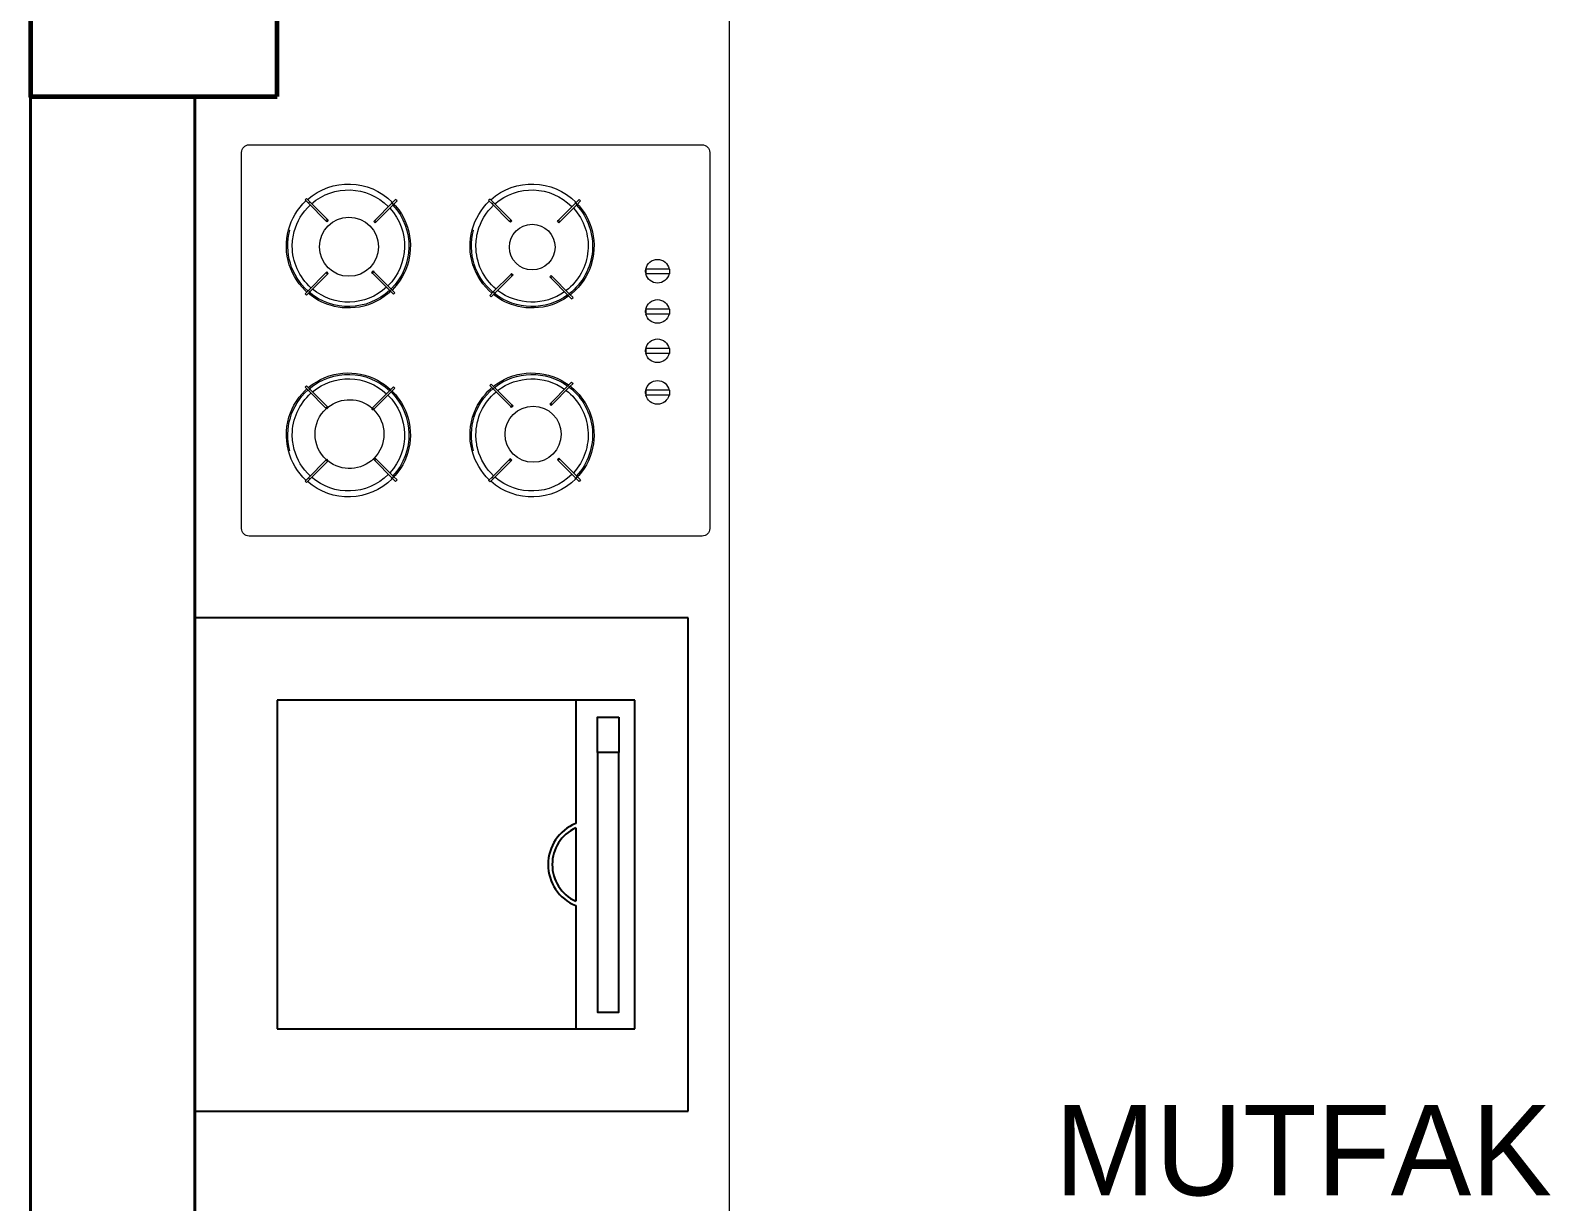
# Model space of a CAD drawing. Header units: millimetres. Extents: x 1393 to 3101, y -2944 to -480.
# Drawn here: x 1487.1 to 1671.9, y -964.2 to -821.8 of the extents above; entities that cross this region are included whole.
import ezdxf

# ---------------------------------------------------------------- set-up
doc = ezdxf.new("R2010")
doc.units = ezdxf.units.MM
doc.layers.add('14_ISLAK_MEKAN_TEFRİŞ', color=134, linetype='Continuous')
for name, color, linetype, lineweight in [('DUVAR', 7, 'Continuous', 40), ('kolon', 1, 'Continuous', 40), ('TEFRİŞ_İÇ', 224, 'Continuous', 13), ('yazı', 253, 'Continuous', 20)]:
    doc.layers.add(name, color=color, linetype=linetype, lineweight=lineweight)
doc.styles.get("Standard").update_dxf_attribs({"font": 'EtrFont'})

# ---------------------------------------------------------------- blocks, each defined once
blk = doc.blocks.new('bb16')
at = {"layer": '14_ISLAK_MEKAN_TEFRİŞ'}
for p, q in [((1484.163323, -291.899922), (1424.163323, -291.899922)), ((1424.163323, -291.899922), (1424.163323, -351.899922)), ((1484.163323, -351.899922), (1484.163323, -291.899922)), ((1474.163323, -298.404103), (1434.163323, -298.404103)), ((1434.163323, -298.404103), (1434.163323, -341.899922)), ((1474.163323, -341.899922), (1474.163323, -298.404103)), ((1434.163323, -341.899922), (1474.163323, -341.899922)), ((1424.163323, -351.899922), (1484.163323, -351.899922))]:
    blk.add_line(p, q, dxfattribs=at)
at = {"layer": '14_ISLAK_MEKAN_TEFRİŞ', "flags": 128}
for points in [[(1436.226767, -300.361247), (1440.519435, -300.361247), (1440.519435, -302.925033), (1436.226767, -302.925033)], [(1440.519435, -302.925033), (1472.107357, -302.925033), (1472.107357, -300.361247), (1440.519435, -300.361247)]]:
    blk.add_lwpolyline(points, close=True, dxfattribs=at)
for points in [[(1434.163323, -305.593546), (1449.163323, -305.593546)], [(1449.708522, -305.593546), (1458.618125, -305.593546)], [(1459.163323, -305.593546), (1474.163323, -305.593546)]]:
    blk.add_lwpolyline(points, dxfattribs=at)
at = {"layer": '14_ISLAK_MEKAN_TEFRİŞ'}
for radius, start, end in [(5.404744, 202.314558, 337.685442), (4.904744, 204.733473, 335.266527)]:
    blk.add_arc((1454.163323, -303.541412), radius, start, end, dxfattribs=at)
blk = doc.blocks.new('CG_Lux_60_4G_AI_AL')
at = {"layer": 'TEFRİŞ_İÇ', "linetype": 'Continuous'}
for p, q in [((373.9999, 305.9999), (314.9999, 305.9999)), ((313.9999, 304.9999), (313.9999, 255.9999)), ((374.9999, 255.9999), (374.9999, 304.9999)), ((322.45395, 299.00396), (322.27259, 298.82259)), ((322.71149, 298.38369), (322.27259, 298.82259)), ((322.89285, 298.56506), (322.45395, 299.00396)), ((322.89285, 298.56506), (322.71149, 298.38369)), ((322.71149, 298.38369), (325.0014, 296.09378)), ((322.89285, 298.56506), (325.18276, 296.27514)), ((333.63909, 298.42473), (331.34918, 296.13482)), ((333.82045, 298.24337), (331.53054, 295.95345)), ((333.63821, 298.52358), (333.50219, 298.38756)), ((333.68759, 298.47377), (333.63821, 298.52358)), ((333.63909, 298.42473), (334.07799, 298.86363)), ((333.82045, 298.24337), (333.63909, 298.42473)), ((333.82045, 298.24337), (334.25935, 298.68227)), ((334.25935, 298.68227), (334.07799, 298.86363)), ((346.37804, 298.9373), (346.19668, 298.75594)), ((346.63557, 298.31704), (346.19668, 298.75594)), ((346.81694, 298.4984), (346.37804, 298.9373)), ((346.81694, 298.4984), (346.63557, 298.31704)), ((346.63557, 298.31704), (348.92549, 296.02713)), ((346.81694, 298.4984), (349.10685, 296.20849)), ((357.56318, 298.42473), (355.27326, 296.13482)), ((357.74454, 298.24337), (355.45463, 295.95345)), ((357.56229, 298.52358), (357.42627, 298.38756)), ((357.61168, 298.47377), (357.56229, 298.52358)), ((357.56318, 298.42473), (358.00207, 298.86363)), ((357.74454, 298.24337), (357.56318, 298.42473)), ((357.74454, 298.24337), (358.18344, 298.68227)), ((358.18344, 298.68227), (358.00207, 298.86363)), ((325.18276, 296.27514), (325.0014, 296.09378)), ((325.11113, 295.98406), (325.0014, 296.09378)), ((325.29249, 296.16542), (325.11113, 295.98406)), ((325.29249, 296.16542), (325.18276, 296.27514)), ((331.23945, 296.02509), (331.34918, 296.13482)), ((331.42081, 295.84373), (331.23945, 296.02509)), ((331.53054, 295.95345), (331.34918, 296.13482)), ((331.42081, 295.84373), (331.53054, 295.95345)), ((349.10685, 296.20849), (348.92549, 296.02713)), ((349.03521, 295.9174), (348.92549, 296.02713)), ((349.21658, 296.09876), (349.03521, 295.9174)), ((349.21658, 296.09876), (349.10685, 296.20849)), ((355.16354, 296.02509), (355.27326, 296.13482)), ((355.3449, 295.84373), (355.16354, 296.02509)), ((355.45463, 295.95345), (355.27326, 296.13482)), ((355.3449, 295.84373), (355.45463, 295.95345)), ((322.71149, 287.02675), (325.0014, 289.31666)), ((325.11113, 289.42639), (325.0014, 289.31666)), ((325.18276, 289.1353), (325.0014, 289.31666)), ((325.29249, 289.24502), (325.11113, 289.42639)), ((325.29249, 289.24502), (325.18276, 289.1353)), ((330.95632, 289.37673), (331.13768, 289.55809)), ((330.95632, 289.37673), (331.06604, 289.26701)), ((331.06604, 289.26701), (331.24741, 289.44837)), ((333.35596, 286.97709), (331.06604, 289.26701)), ((331.13768, 289.55809), (331.24741, 289.44837)), ((333.53732, 287.15846), (331.24741, 289.44837)), ((349.19362, 289.21948), (349.0839, 289.10976)), ((349.19362, 289.21948), (349.37498, 289.03812)), ((322.89285, 286.84539), (325.18276, 289.1353)), ((346.79398, 286.81985), (349.0839, 289.10976)), ((346.97535, 286.63848), (349.26526, 288.9284)), ((349.0839, 289.10976), (349.26526, 288.9284)), ((349.37498, 289.03812), (349.26526, 288.9284)), ((354.16942, 288.77684), (354.35078, 288.9582)), ((354.16942, 288.77684), (354.27915, 288.66711)), ((354.27915, 288.66711), (354.46051, 288.84847)), ((356.56906, 286.3772), (354.27915, 288.66711)), ((354.35078, 288.9582), (354.46051, 288.84847)), ((356.75042, 286.55856), (354.46051, 288.84847)), ((366.66385, 286.98874), (366.66385, 287.60614)), ((369.75078, 286.98874), (369.75078, 287.60614)), ((322.71149, 287.02675), (322.27259, 286.58785)), ((322.45395, 286.40649), (322.27259, 286.58785)), ((322.89285, 286.84539), (322.45395, 286.40649)), ((322.89285, 286.84539), (322.71149, 287.02675)), ((333.35596, 286.97709), (333.53732, 287.15846)), ((333.35596, 286.97709), (333.79486, 286.53819)), ((333.53732, 287.15846), (333.97622, 286.71956)), ((333.79486, 286.53819), (333.97622, 286.71956)), ((346.79398, 286.81985), (346.35508, 286.38095)), ((346.35508, 286.38095), (346.53645, 286.19958)), ((346.97535, 286.63848), (346.53645, 286.19958)), ((346.79398, 286.81985), (346.97535, 286.63848)), ((356.56906, 286.3772), (356.75042, 286.55856)), ((356.56906, 286.3772), (357.00796, 285.9383)), ((356.75042, 286.55856), (357.18932, 286.11966)), ((357.00796, 285.9383), (357.18932, 286.11966)), ((366.66385, 281.56135), (366.66385, 282.17875)), ((369.75078, 281.56135), (369.75078, 282.17875)), ((366.66385, 276.43381), (366.66385, 277.05121)), ((369.75078, 276.43381), (369.75078, 277.05121)), ((322.45395, 274.59332), (322.27259, 274.41196)), ((322.71149, 273.97306), (322.27259, 274.41196)), ((322.89285, 274.15442), (322.45395, 274.59332)), ((322.89285, 274.15442), (322.71149, 273.97306)), ((322.71149, 273.97306), (325.0014, 271.68315)), ((322.89285, 274.15442), (325.18276, 271.86451)), ((333.35596, 274.02272), (331.06604, 271.7328)), ((333.53732, 273.84135), (331.24741, 271.55144)), ((333.35596, 274.02272), (333.79486, 274.46162)), ((333.35596, 274.02272), (333.53732, 273.84135)), ((333.53732, 273.84135), (333.97622, 274.28025)), ((333.79486, 274.46162), (333.97622, 274.28025)), ((346.35508, 274.61886), (346.53645, 274.80022)), ((346.79398, 274.17996), (346.35508, 274.61886)), ((346.97535, 274.36132), (346.53645, 274.80022)), ((346.79398, 274.17996), (346.97535, 274.36132)), ((346.79398, 274.17996), (349.0839, 271.89005)), ((346.97535, 274.36132), (349.26526, 272.07141)), ((356.56906, 274.62261), (354.27915, 272.3327)), ((356.75042, 274.44125), (354.46051, 272.15133)), ((356.56906, 274.62261), (357.00796, 275.06151)), ((356.56906, 274.62261), (356.75042, 274.44125)), ((356.75042, 274.44125), (357.18932, 274.88015)), ((357.00796, 275.06151), (357.18932, 274.88015)), ((325.18276, 271.86451), (325.0014, 271.68315)), ((325.11113, 271.57342), (325.0014, 271.68315)), ((325.29249, 271.75479), (325.11113, 271.57342)), ((325.29249, 271.75479), (325.18276, 271.86451)), ((330.95632, 271.62308), (331.06604, 271.7328)), ((330.95632, 271.62308), (331.13768, 271.44172)), ((331.06604, 271.7328), (331.24741, 271.55144)), ((331.13768, 271.44172), (331.24741, 271.55144)), ((349.0839, 271.89005), (349.26526, 272.07141)), ((349.19362, 271.78032), (349.0839, 271.89005)), ((349.19362, 271.78032), (349.37498, 271.96169)), ((349.37498, 271.96169), (349.26526, 272.07141)), ((354.16942, 272.22297), (354.27915, 272.3327)), ((354.16942, 272.22297), (354.35078, 272.04161)), ((354.27915, 272.3327), (354.46051, 272.15133)), ((354.35078, 272.04161), (354.46051, 272.15133)), ((366.66385, 271.18634), (366.66385, 271.80374)), ((369.75078, 271.18634), (369.75078, 271.80374)), ((322.71149, 262.61611), (325.0014, 264.90603)), ((322.89285, 262.43475), (325.18276, 264.72466)), ((325.11113, 265.01575), (325.0014, 264.90603)), ((325.18276, 264.72466), (325.0014, 264.90603)), ((325.29249, 264.83439), (325.11113, 265.01575)), ((325.29249, 264.83439), (325.18276, 264.72466)), ((331.42081, 265.15608), (331.23945, 264.97471)), ((331.23945, 264.97471), (331.34918, 264.86499)), ((331.53054, 265.04635), (331.34918, 264.86499)), ((333.63909, 262.57508), (331.34918, 264.86499)), ((331.42081, 265.15608), (331.53054, 265.04635)), ((333.82045, 262.75644), (331.53054, 265.04635)), ((346.63557, 262.68277), (348.92549, 264.97268)), ((346.81694, 262.50141), (349.10685, 264.79132)), ((349.03521, 265.08241), (348.92549, 264.97268)), ((349.10685, 264.79132), (348.92549, 264.97268)), ((349.21658, 264.90104), (349.03521, 265.08241)), ((349.21658, 264.90104), (349.10685, 264.79132)), ((355.3449, 265.15608), (355.16354, 264.97471)), ((355.16354, 264.97471), (355.27326, 264.86499)), ((355.45463, 265.04635), (355.27326, 264.86499)), ((357.56318, 262.57508), (355.27326, 264.86499)), ((355.3449, 265.15608), (355.45463, 265.04635)), ((357.74454, 262.75644), (355.45463, 265.04635)), ((322.71149, 262.61611), (322.27259, 262.17722)), ((322.45395, 261.99585), (322.27259, 262.17722)), ((322.89285, 262.43475), (322.45395, 261.99585)), ((322.89285, 262.43475), (322.71149, 262.61611)), ((333.50219, 262.61225), (333.63821, 262.47622)), ((333.63821, 262.47622), (333.68776, 262.52621)), ((333.82045, 262.75644), (333.63909, 262.57508)), ((333.63909, 262.57508), (334.07799, 262.13618)), ((333.82045, 262.75644), (334.25935, 262.31754)), ((334.25935, 262.31754), (334.07799, 262.13618)), ((346.63557, 262.68277), (346.19668, 262.24387)), ((346.37804, 262.06251), (346.19668, 262.24387)), ((346.81694, 262.50141), (346.37804, 262.06251)), ((346.81694, 262.50141), (346.63557, 262.68277)), ((357.42627, 262.61225), (357.56229, 262.47622)), ((357.56229, 262.47622), (357.61185, 262.52621)), ((357.74454, 262.75644), (357.56318, 262.57508)), ((357.56318, 262.57508), (358.00207, 262.13618)), ((357.74454, 262.75644), (358.18344, 262.31754)), ((358.18344, 262.31754), (358.00207, 262.13618)), ((314.9999, 254.9999), (373.9999, 254.9999))]:
    blk.add_line(p, q, dxfattribs=at)
at = {"layer": 'TEFRİŞ_İÇ', "linetype": 'Continuous', "flags": 128}
for points in [[(333.61823, 287.07779), (333.62952, 287.08903), (333.83598, 287.30257), (334.05644, 287.54907), (334.28785, 287.83139), (334.55934, 288.19929), (334.83341, 288.62101), (335.10198, 289.09981), (335.35554, 289.63789), (335.54039, 290.11152), (335.70276, 290.62295), (335.83637, 291.17056), (335.93487, 291.75159), (335.99212, 292.36205), (336.0042, 292.88949), (335.98081, 293.43004), (335.91959, 293.97949), (335.81882, 294.5332), (335.67751, 295.08618), (335.49547, 295.63329), (335.27334, 296.16939), (335.01259, 296.68946), (334.71547, 297.18883), (334.38493, 297.66329), (334.02451, 298.10919), (333.86424, 298.28823)], [(356.84765, 286.46301), (356.9774, 286.56736), (357.34968, 286.89272), (357.55361, 287.08903), (357.76007, 287.30257), (357.98052, 287.54907), (358.21194, 287.83139), (358.48342, 288.19929), (358.7575, 288.62101), (359.02606, 289.09981), (359.27963, 289.63789), (359.46448, 290.11152), (359.62685, 290.62295), (359.76046, 291.17056), (359.85896, 291.75159), (359.91621, 292.36205), (359.92829, 292.88949), (359.90489, 293.43004), (359.84368, 293.97949), (359.74291, 294.5332), (359.6016, 295.08618), (359.41956, 295.63329), (359.19743, 296.16939), (358.93668, 296.68946), (358.63955, 297.18883), (358.30902, 297.66329), (357.9486, 298.10919), (357.78833, 298.28823)], [(320.12124, 294.90172), (319.97867, 294.26907), (319.88708, 293.62486), (319.84765, 292.97686), (319.86008, 292.33298), (319.92251, 291.70097), (320.03171, 291.08806), (320.1832, 290.50069), (320.37152, 289.94421), (320.59053, 289.42285), (320.8337, 288.93957), (321.16156, 288.39162), (321.50428, 287.90693), (321.85026, 287.48431), (322.18922, 287.12089), (322.50494, 286.81935)], [(320.30705, 294.85194), (320.12124, 294.90172)], [(344.04533, 294.90172), (343.90275, 294.26907), (343.81116, 293.62486), (343.77174, 292.97686), (343.78416, 292.33298), (343.8466, 291.70097), (343.9558, 291.08806), (344.10729, 290.50069), (344.29561, 289.94421), (344.51462, 289.42285), (344.75779, 288.93957), (345.08565, 288.39162), (345.42837, 287.90693), (345.77435, 287.48431), (346.11331, 287.12089), (346.43649, 286.81261), (346.62799, 286.64519)], [(344.23114, 294.85194), (344.04533, 294.90172)], [(369.75078, 287.60614), (367.178336, 287.60614), (366.66385, 287.60614)], [(322.70253, 286.64635), (322.81257, 286.55478), (323.08396, 286.34247), (323.34139, 286.15756), (323.79196, 285.86865), (324.29136, 285.59468), (324.83827, 285.34432), (325.42971, 285.12639), (326.0609, 284.94937), (326.61258, 284.83867), (327.18271, 284.76552), (327.76597, 284.73289), (328.35659, 284.74284), (328.94022, 284.79532), (329.48383, 284.88308), (330.08049, 285.02408), (330.64549, 285.20302), (331.19303, 285.42165), (331.71755, 285.67664), (332.21417, 285.96369), (332.64893, 286.25607), (333.05331, 286.56736), (333.42559, 286.89272), (333.43331, 286.8999)], [(346.82699, 286.48203), (347.00805, 286.34247), (347.26548, 286.15756), (347.71604, 285.86865), (348.21544, 285.59468), (348.76236, 285.34432), (349.3538, 285.12639), (349.98498, 284.94937), (350.53667, 284.83867), (351.1068, 284.76552), (351.69006, 284.73289), (352.28068, 284.74284), (352.86431, 284.79532), (353.40792, 284.88308), (354.00457, 285.02408), (354.56958, 285.20302), (355.11711, 285.42165), (355.64164, 285.67664), (356.13826, 285.96369), (356.57301, 286.25607), (356.64136, 286.30586)], [(366.67626, 286.98874), (366.66385, 286.98874)], [(369.75078, 286.98874), (367.17834, 286.98874), (366.67626, 286.98874)], [(369.75078, 282.17875), (367.178336, 282.17875), (366.66385, 282.17875)], [(366.67626, 281.56135), (366.66385, 281.56135)], [(369.75078, 281.56135), (367.17834, 281.56135), (366.67626, 281.56135)], [(333.43358, 274.09966), (333.04806, 274.43676), (332.5909, 274.78517), (332.10209, 275.10506), (331.58563, 275.39175), (331.05395, 275.63811), (330.53929, 275.83393), (329.95207, 276.01013), (329.37329, 276.13767), (328.7898, 276.2221), (328.20805, 276.26354), (327.63444, 276.26325), (327.11174, 276.22743), (326.60588, 276.16003), (326.1208, 276.0644), (325.84604, 275.99636), (325.56047, 275.91466), (325.2463, 275.81141), (324.90473, 275.68262), (324.48566, 275.49975), (324.03745, 275.27156), (323.56547, 274.9912), (323.07683, 274.65199), (322.69835, 274.34991)], [(356.64118, 274.69407), (356.51499, 274.78517), (356.02618, 275.10506), (355.50971, 275.39175), (354.97803, 275.63811), (354.46337, 275.83393), (353.87615, 276.01013), (353.29738, 276.13767), (352.71388, 276.2221), (352.13214, 276.26354), (351.55852, 276.26325), (351.03583, 276.22743), (350.52997, 276.16003), (350.04489, 276.0644), (349.77012, 275.99636), (349.48456, 275.91466), (349.17039, 275.81141), (348.82882, 275.68262), (348.40975, 275.49975), (347.96154, 275.27156), (347.48955, 274.9912), (347.00092, 274.65199), (346.82558, 274.51666)], [(369.75078, 277.05121), (367.178336, 277.05121), (366.66385, 277.05121)], [(366.67626, 276.43381), (366.66385, 276.43381)], [(369.75078, 276.43381), (367.17834, 276.43381), (366.67626, 276.43381)], [(322.50718, 274.18248), (322.2836, 273.97251), (321.89409, 273.56507), (321.51826, 273.11114), (321.16346, 272.61109), (320.88928, 272.16035), (320.63926, 271.68052), (320.41755, 271.17407), (320.22797, 270.64417), (320.07385, 270.09462), (319.95794, 269.52978), (319.88227, 268.95445), (319.84805, 268.37367), (319.85568, 267.79264), (319.90471, 267.21649), (319.99389, 266.65012), (320.12124, 266.09809)], [(333.8646, 262.71197), (334.07801, 262.95283), (334.47943, 263.46494), (334.83757, 264.00641), (335.14876, 264.57024), (335.41069, 265.14879), (335.62257, 265.73419), (335.78507, 266.31862), (335.90021, 266.8947), (335.97123, 267.45571), (336.00227, 267.99583), (335.99231, 268.6343), (335.93786, 269.22542), (335.84954, 269.7644), (335.7377, 270.24862), (335.61196, 270.67718), (335.48092, 271.05056), (335.35204, 271.37012), (335.22156, 271.65897), (334.97581, 272.13445), (334.6803, 272.62142), (334.33184, 273.11169), (333.9286, 273.59614), (333.61989, 273.92037)], [(346.62387, 274.35113), (346.60401, 274.33424), (346.20769, 273.97251), (345.81817, 273.56507), (345.44235, 273.11114), (345.08754, 272.61109), (344.81336, 272.16035), (344.56335, 271.68052), (344.34164, 271.17407), (344.15205, 270.64417), (343.99794, 270.09462), (343.88203, 269.52978), (343.80636, 268.95445), (343.77214, 268.37367), (343.77977, 267.79264), (343.82879, 267.21649), (343.91797, 266.65012), (344.04533, 266.09809)], [(357.78869, 262.71197), (358.0021, 262.95283), (358.40352, 263.46494), (358.76166, 264.00641), (359.07284, 264.57024), (359.33478, 265.14879), (359.54666, 265.73419), (359.70915, 266.31862), (359.8243, 266.8947), (359.89531, 267.45571), (359.92636, 267.99583), (359.9164, 268.6343), (359.86194, 269.22542), (359.77362, 269.7644), (359.66178, 270.24862), (359.53604, 270.67718), (359.405, 271.05056), (359.27613, 271.37012), (359.14564, 271.65897), (358.89989, 272.13445), (358.60439, 272.62142), (358.25593, 273.11169), (357.85269, 273.59614), (357.39458, 274.06504), (356.97215, 274.43676), (356.84716, 274.53718)], [(369.75078, 271.80374), (367.178336, 271.80374), (366.66385, 271.80374)], [(366.67626, 271.18634), (366.66385, 271.18634)], [(369.75078, 271.18634), (367.17834, 271.18634), (366.67626, 271.18634)], [(320.12124, 266.09809), (320.30705, 266.14787)], [(344.04533, 266.09809), (344.23114, 266.14787)]]:
    blk.add_lwpolyline(points, dxfattribs=at)
at = {"layer": 'TEFRİŞ_İÇ', "linetype": 'Continuous'}
for centre, radius, start, end in [((314.999903, 304.999904), 1, 90, 180), ((373.999903, 304.999904), 1, 0, 90), ((327.925265, 292.810641), 8.079322, 45, 131.377058), ((327.925265, 292.810641), 7.309862, 45, 130.995103), ((351.849351, 292.810641), 8.079322, 45, 131.711914), ((351.849351, 292.810641), 7.309862, 45, 131.365356), ((327.925265, 292.810641), 8.079322, 133.198089, 165.000175), ((327.925265, 292.810641), 7.309862, 133.008342, 164.999669), ((328.06584, 292.705221), 4.488512, 45, 128.788208), ((327.925265, 292.810641), 7.309862, 314.777581, 42.435997), ((327.925265, 292.810641), 7.309862, 44.447225, 45), ((327.925265, 292.810641), 7.886957, 314.793856, 42.623719), ((327.925265, 292.810641), 7.886957, 44.487672, 45), ((351.849351, 292.810641), 8.079322, 133.532469, 165.000175), ((351.849351, 292.810641), 7.309862, 133.377956, 164.999669), ((351.849351, 292.810641), 7.309862, 307.490678, 42.435997), ((351.849351, 292.810641), 7.886957, 308.042967, 42.623719), ((351.849351, 292.810641), 7.309862, 44.447225, 45), ((351.849351, 292.810641), 7.886957, 44.487672, 45), ((328.06584, 292.705221), 4.488512, 132.073142, 227.926858), ((328.06584, 292.705221), 4.488512, 314.320442, 45), ((351.99447, 292.721122), 3.655921, 0, 359.999427), ((327.925265, 292.810641), 7.886957, 165, 227.929886), ((327.925265, 292.810641), 7.309862, 165, 180), ((351.849351, 292.810641), 7.886957, 165, 229.810803), ((351.849351, 292.810641), 7.309862, 165, 180), ((327.925265, 292.810641), 7.309862, 180, 228.161419), ((351.849351, 292.810641), 7.309862, 180, 230.191606), ((328.06584, 292.705221), 4.488512, 231.211792, 311.043269), ((327.925265, 292.810641), 7.309862, 230.177236, 312.766639), ((368.190016, 287.270639), 1.543467, 171.412625, 180), ((368.190016, 287.270639), 1.543467, 180, 188.587375), ((368.190016, 287.270639), 1.543467, 12.595628, 167.374831), ((327.925265, 292.810641), 7.886957, 229.797489, 312.930128), ((351.849351, 292.810641), 7.886957, 231.683575, 306.161761), ((351.849351, 292.810641), 7.309862, 232.213928, 305.457728), ((368.190016, 287.270639), 1.543467, 190.543919, 349.444294), ((368.190016, 281.843249), 1.543467, 12.595628, 167.374831), ((368.190016, 281.843249), 1.543467, 171.412625, 180), ((368.190016, 281.843249), 1.543467, 180, 188.587375), ((368.190016, 281.843249), 1.543467, 190.543919, 349.444294), ((368.190016, 276.715709), 1.543467, 12.595628, 167.374831), ((327.925265, 268.189167), 7.886957, 47.069872, 130.202511), ((327.925265, 268.189167), 7.309862, 47.233361, 129.822764), ((351.849351, 268.189167), 7.886957, 53.838239, 128.316425), ((351.849351, 268.189167), 7.309862, 54.542272, 127.786072), ((368.190016, 276.715709), 1.543467, 171.412625, 180), ((368.190016, 276.715709), 1.543467, 180, 188.587375), ((368.190016, 276.715709), 1.543467, 190.543919, 349.444294), ((327.925265, 268.189167), 7.886957, 132.070114, 195), ((327.925265, 268.189167), 7.309862, 131.838581, 180), ((327.925265, 268.189167), 7.309862, 317.564003, 45.222419), ((327.925265, 268.189167), 7.886957, 317.376281, 45.206144), ((351.849351, 268.189167), 7.886957, 130.189197, 195), ((351.849351, 268.189167), 7.309862, 129.808394, 180), ((351.849351, 268.189167), 7.309862, 317.564003, 52.509322), ((351.849351, 268.189167), 7.886957, 317.376281, 51.957033), ((327.996088, 268.289855), 3.848338, 180, 179.999427), ((368.190016, 271.468239), 1.543467, 171.412625, 180), ((368.190016, 271.468239), 1.543467, 180, 188.587375), ((368.190016, 271.468239), 1.543467, 12.595628, 167.374831), ((351.873795, 268.331885), 2.977771, 180, 179.999427), ((368.190016, 271.468239), 1.543467, 190.543919, 349.444294), ((327.925265, 268.189167), 7.309862, 180, 195), ((351.849351, 268.189167), 7.309862, 180, 195), ((327.925265, 268.189167), 8.079322, 195.000119, 226.801911), ((327.925265, 268.189167), 7.309862, 195, 226.991658), ((351.849351, 268.189167), 8.079322, 195.000119, 226.467531), ((351.849351, 268.189167), 7.309862, 195, 226.622044), ((327.925265, 268.189167), 8.079322, 228.622942, 315), ((327.925265, 268.189167), 7.309862, 229.004897, 315), ((327.925265, 268.189167), 7.309862, 315, 315.552775), ((327.925265, 268.189167), 7.886957, 315, 315.512328), ((351.849351, 268.189167), 8.079322, 228.288086, 315), ((351.849351, 268.189167), 7.309862, 228.634644, 315), ((351.849351, 268.189167), 7.309862, 315, 315.552775), ((351.849351, 268.189167), 7.886957, 315, 315.512328), ((314.999903, 255.999904), 1, 180, 270), ((373.999903, 255.999904), 1, 270, 0)]:
    blk.add_arc(centre, radius, start, end, dxfattribs=at)

msp = doc.modelspace()

# ---------------------------------------------------------------- linework, layer by layer
at = {"layer": 'DUVAR', "color": 5}
for p, q in [((1487.053171, -1169.821931), (1487.053171, -829.821931)), ((1507.053171, -1169.821931), (1507.053171, -829.821931))]:
    msp.add_line(p, q, dxfattribs=at)
at = {"layer": 'kolon', "lineweight": 60, "flags": 128}
msp.add_lwpolyline([(1517.053171, -829.821931), (1517.053171, -769.821931), (1487.053171, -769.821931), (1487.053171, -829.821931), (1517.053171, -829.821931)], dxfattribs=at)
at = {"layer": 'TEFRİŞ_İÇ'}
msp.add_line((1572.053171, -1094.46587), (1572.053171, -771.821931), dxfattribs=at)

# ---------------------------------------------------------------- block references
at = {"rotation": 270}
msp.add_blockref('bb16', (1858.953093, 530.920348), dxfattribs=at)
at = {"layer": 'TEFRİŞ_İÇ', "linetype": 'Continuous', "xscale": -0.933333, "yscale": 0.933333, "zscale": 0.933333, "rotation": 180}
msp.add_blockref('CG_Lux_60_4G_AI_AL', (1219.657631, -597.689412), dxfattribs=at)

# ---------------------------------------------------------------- texts
at = {"layer": 'yazı', "color": 1}
msp.add_text('MUTFAK', height=11, rotation=360, dxfattribs=at).set_placement((1611.604491, -963.478359))

doc.saveas('drawing.dxf')
